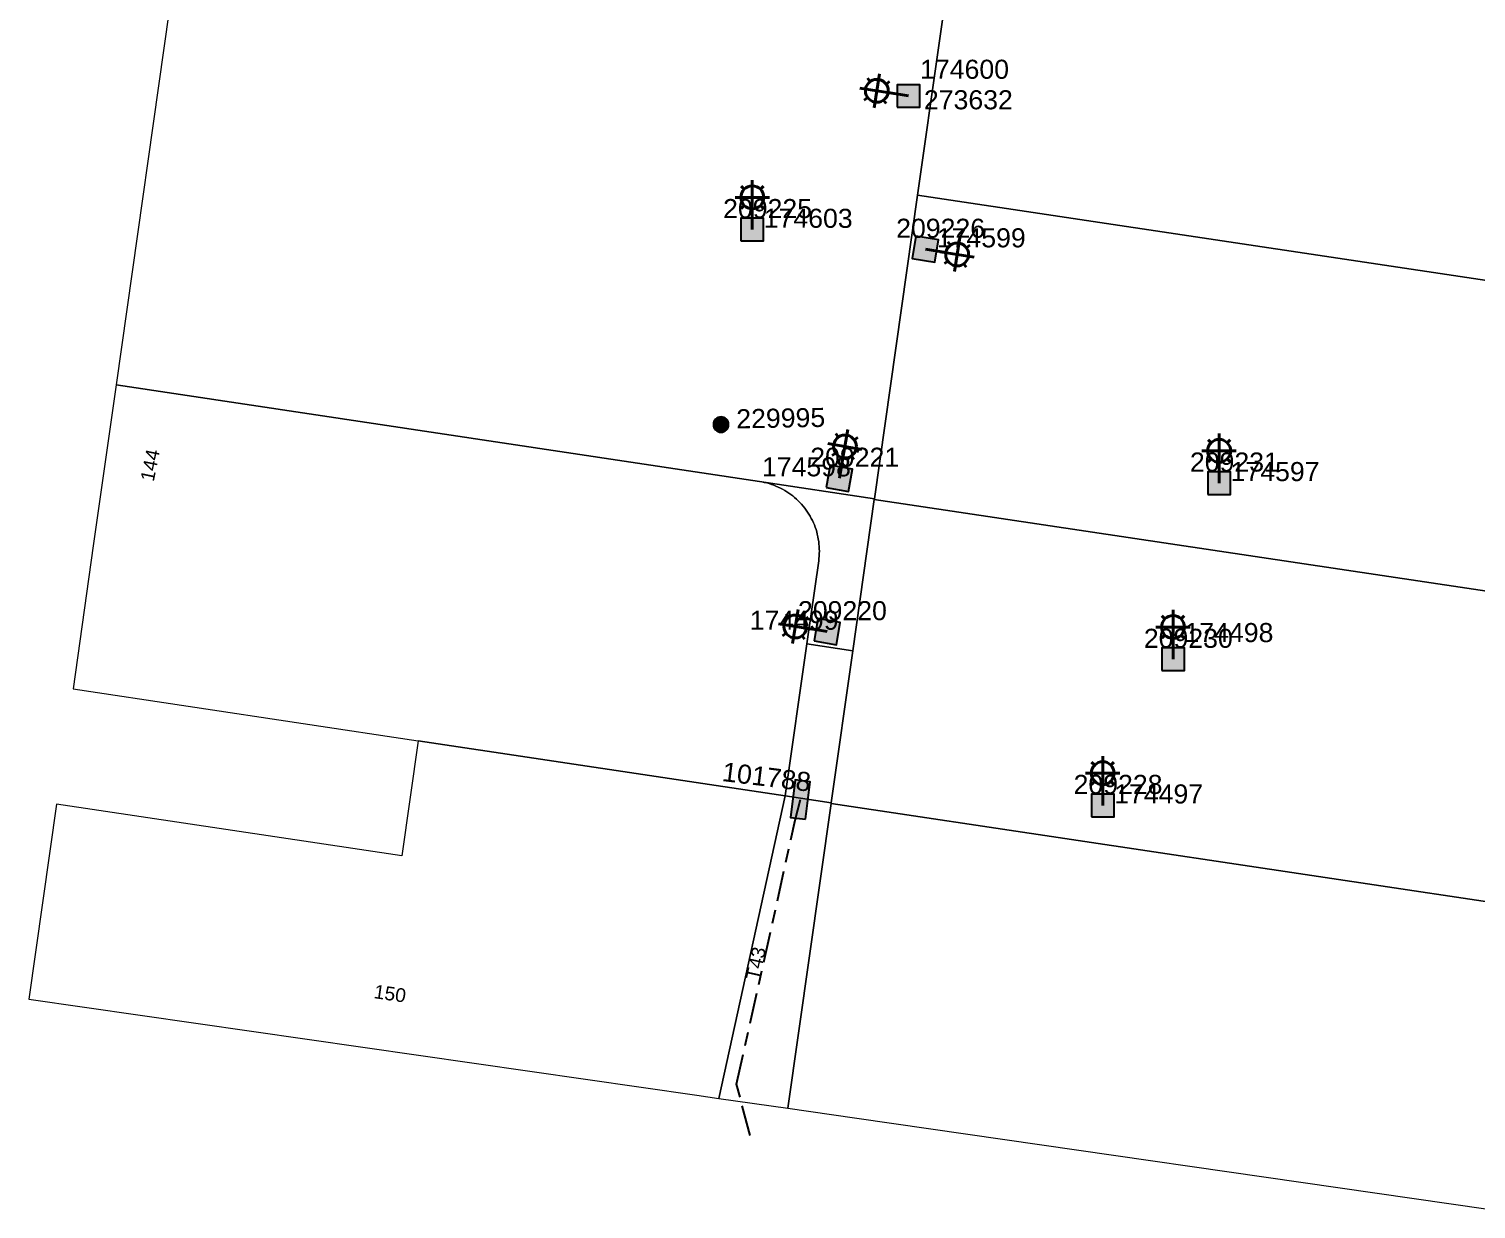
# Model space of a CAD drawing. Header units: metres. Extents: x 280834 to 281347, y 6137544 to 6138185.
# Drawn here: x 280833.8 to 281023.4, y 6137555.4 to 6137710 of the extents above; entities that cross this region are included whole.
import ezdxf
from ezdxf.enums import TextEntityAlignment as Align

# ---------------------------------------------------------------- set-up
doc = ezdxf.new("R2010")
doc.units = ezdxf.units.M
doc.linetypes.add('Cable Exist UG', pattern=[8.2, 4, -1.2, 1.8, -1.2])
doc.layers.get('0').update_dxf_attribs({"color": 6})
doc.layers.add('Cadastre Land Parcels_SP_EXT', color=9, linetype='Continuous', lineweight=5)
for name, color, linetype in [('Equip_SP_SL_EXT', 7, 'Continuous'), ('Mains_LV_EXT', 7, 'Continuous'), ('SupportsOH_SP_TR_HV_LV_SL_EXT', 7, 'Continuous'), ('SupportsUG_SP_LV_EXT', 7, 'Continuous'), ('SupportsUG_SP_LV_SL_EXT', 7, 'Continuous')]:
    doc.layers.add(name, color=color, linetype=linetype)
doc.styles.add('COLUMN_LABEL', font='arial.ttf')
doc.styles.add('iecARIAL', font='arial.ttf', dxfattribs={"height": 2})
doc.styles.add('POLE_LABEL', font='arial.ttf')
doc.styles.get("Standard").update_dxf_attribs({"font": 'arial.ttf'})

# ---------------------------------------------------------------- blocks, each defined once
blk = doc.blocks.new('COLUMN_EXT')
blk.add_hatch(color=256).paths.add_polyline_path([(-1.49, 1.48), (-1.49, -1.49), (1.48, -1.49), (1.48, 1.48)])
blk.add_lwpolyline([(-1.49, -1.49), (1.48, -1.49), (1.48, 1.48), (-1.49, 1.48)], close=True)
for tag, height, style, flags, p in [('ASSET_NUM', 2.5, 'COLUMN_LABEL', 8, (2, 2)), ('STRUCTURE_PLANT_NUMBER', 0.2, 'POLE_LABEL', 9, (1.81, 0.03)), ('STREET_CODE', 0.2, 'COLUMN_LABEL', 9, (1.81, -0.2))]:
    blk.add_attdef(tag, text='', height=height, dxfattribs=dict(style=style, flags=flags)).set_placement(p, align=Align.MIDDLE_LEFT)
at = {"flags": 9}
for tag, p in [('COLUMN_TYPE', (1.81, -0.4)), ('OWNED_BY', (1.81, -0.6)), ('STATE', (1.81, -0.8)), ('USAGE', (1.81, -1)), ('STREETNAME', (1.81, -1.6)), ('SUBURB', (1.81, -1.8)), ('LEGEND', (1.81, -1.2)), ('LOCATION', (1.81, -1.4)), ('NOTES', (1.81, -2))]:
    blk.add_attdef(tag, text='', height=0.2, dxfattribs=at).set_placement(p, align=Align.MIDDLE_LEFT)
at = {"flags": 1}
blk.add_attdef('Z', (1.81, -2.35), '', height=0.2, dxfattribs=at)
blk = doc.blocks.new('PILLAR_EXT')
blk.add_hatch(color=256).paths.add_polyline_path([(-2.475, 0.99), (-2.475, -0.99), (2.475, -0.99), (2.475, 0.99)])
blk.add_lwpolyline([(-2.475, -0.99), (2.475, -0.99), (2.475, 0.99), (-2.475, 0.99)], close=True)
at = {"style": 'iecARIAL', "flags": 8}
blk.add_attdef('ASSET_NUM', (1.5, 3.5), '', height=2.5, dxfattribs=at)
for tag, p, flags in [('OWNED_BY', (0, -0.2), 9), ('STATE', (0, -0.4), 9), ('SUPPORT_TYPE', (0, -0.6), 9), ('STREETNAME', (0, -1.8), 9), ('SUBURB', (0, -2), 1), ('USAGE', (0, -0.8), 9), ('LEGEND', (0, -1), 9), ('LOCATION', (0, -1.2), 9), ('NOTES', (0, -1.4), 9), ('PARENT', (0, -1.6), 9)]:
    blk.add_attdef(tag, p, '', height=0.2, dxfattribs=dict(flags=flags))
blk = doc.blocks.new('SL_LANTERN_EXT')
at = {"lineweight": 40}
for p, q in [((0, 1.97), (0, 6.47)), ((-2.25, 4.22), (2.25, 4.22)), ((-1.46, 5.68), (-1.06, 5.28)), ((1.46, 5.68), (1.06, 5.28)), ((-1.46, 2.76), (-1.06, 3.16)), ((0, 0), (0, 2.72)), ((1.46, 2.76), (1.06, 3.16))]:
    blk.add_line(p, q, dxfattribs=at)
blk.add_circle((0, 4.22), 1.5, dxfattribs=at)
at = {"style": 'iecARIAL', "flags": 8}
blk.add_attdef('ASSET_NUM', (1.5, 1.5), '', height=2.5, dxfattribs=at)
for tag, p, height, flags in [('OPERATING_VOLTAGE', (0.98, -1.65), 0.2, 9), ('ORIENTATION', (0.98, -1.85), 0.2, 9), ('OWNED_BY', (0.98, -2.05), 0.2, 9), ('CONSTRUCTED_VOLTAGE', (0.98, -0.65), 0.2, 9), ('CONTROL_TYPE', (0.98, -0.85), 0.2, 9), ('LANTERN_PURPOSE', (0.98, -1.05), 0.2, 9), ('LANTERN_TYPE', (0.98, -1.25), 0.2, 9), ('NO_PHASES', (0.98, -1.45), 0.2, 9), ('LNUMBER', (2.18, -3.25), 2.5, 8), ('STATE', (0.98, -2.25), 0.2, 9), ('USAGE', (0.98, -2.45), 0.2, 9), ('CEXIST', (0.98, -2.65), 0.2, 9), ('CNEW', (0.98, -2.85), 0.2, 9), ('CNUMBER', (0.98, -3.05), 0.2, 9), ('CREMOVE', (0.98, -3.25), 0.2, 9), ('CREPLACE', (0.98, -3.45), 0.2, 9), ('LKINGHEIGHT', (0.98, -3.65), 0.2, 9), ('LBRACKET', (0.98, -3.85), 0.2, 9), ('LBRACKETVOCAB', (0.98, -4.05), 0.2, 9), ('LCATEGORY', (0.98, -4.25), 0.2, 9), ('LCHARGE1', (0.98, -4.45), 0.2, 9), ('LCHARGE1PERCENT', (0.98, -4.65), 0.2, 9), ('LCHARGE2', (0.98, -4.85), 0.2, 9), ('LCHARGE2PERCENT', (0.98, -5.05), 0.2, 9), ('LCHARGE3', (0.98, -5.25), 0.2, 9), ('LCHARGE3PERCENT', (0.98, -5.45), 0.2, 9), ('LEXIST', (0.98, -5.65), 0.2, 9), ('LLAMP', (0.98, -5.85), 0.2, 9), ('LLAMPVOCAB', (0.98, -6.05), 0.2, 9), ('LMAST', (0.98, -6.25), 0.2, 9), ('LMASTVOCAB', (0.98, -6.45), 0.2, 9), ('LNEW', (0.98, -6.65), 0.2, 9), ('LANTNUMBER', (0.98, -6.85), 0.2, 9), ('LOUTREACH', (0.98, -7.25), 0.2, 9), ('LOUTREACHVOCAB', (0.98, -7.45), 0.2, 9), ('LRATECODE', (0.98, -7.65), 0.2, 9), ('STREETNAME', (0.98, -9.25), 0.2, 9), ('SUBURB', (0.98, -9.45), 0.2, 1), ('LREMOVE', (0.98, -7.85), 0.2, 9), ('LREPLACE', (0.98, -8.05), 0.2, 9), ('LTYPE', (0.98, -8.25), 0.2, 9), ('LTYPEVOCAB', (0.98, -8.45), 0.2, 9), ('LEGEND', (0.98, -8.65), 0.2, 9), ('LOCATION', (0.98, -8.85), 0.2, 9), ('NOTES', (0.98, -9.05), 0.2, 9)]:
    blk.add_attdef(tag, p, '', height=height, dxfattribs=dict(flags=flags))
blk = doc.blocks.new('POLE_EXT')
blk.add_hatch(color=256).paths.add_polyline_path([(-1, 0, 1), (1, 0, 1)])
blk.add_lwpolyline([(-1, 0, 1), (1, 0, 1)], format="xyb", close=True)
for tag, height, flags, p in [('pNumber', 2.5, 8, (-17.84, 2.07)), ('OWNED_BY', 0.2, 9, (1.35, -0.4)), ('SPECIAL_USE', 0.2, 9, (1.35, -0.8)), ('STATE', 0.2, 9, (1.35, -1)), ('cLV', 0.2, 9, (1.35, -1.4)), ('hDepth', 0.2, 9, (1.35, -1.6)), ('hDia', 0.2, 9, (1.35, -1.8)), ('PARENT', 0.2, 9, (1.35, -0.6)), ('USAGE', 0.2, 9, (1.35, -1.2)), ('cHV', 0.2, 9, (1.35, -2)), ('cLinedev', 0.2, 9, (1.35, -3.4)), ('pExisting', 0.2, 9, (1.35, -3.8)), ('LBRACKET', 0.2, 9, (1.35, -2.2)), ('LExisting', 0.2, 9, (1.35, -2.4)), ('LANTNUMBER', 0.2, 9, (1.35, -2.6)), ('LOther', 0.2, 9, (1.35, -2.8)), ('LRemove', 0.2, 9, (1.35, -3)), ('LEGEND', 0.2, 9, (1.35, -3.2)), ('LOCATION', 0.2, 9, (1.35, -3.6)), ('pFooting', 0.2, 9, (1.35, -4.4)), ('pNew', 0.2, 9, (1.35, -4.6)), ('pRelocate', 0.2, 9, (1.35, -5)), ('pRemove', 0.2, 9, (1.35, -5.2)), ('pReplace', 0.2, 9, (1.35, -5.4)), ('pStay', 0.2, 9, (1.35, -5.6)), ('PFNUMBER', 0.2, 9, (1.35, -4)), ('NEWPFNUMBER', 0.2, 9, (1.35, -4.2)), ('pType', 0.2, 9, (1.35, -5.8)), ('cspan', 0.2, 9, (1.35, -6)), ('STREETNAME', 0.2, 9, (1.35, -6.2)), ('SUBURB', 0.2, 9, (1.35, -6.4)), ('OPERATED_BY', 0.2, 9, (1.36, -7.01)), ('NOTES', 0.2, 9, (1.35, -6.6)), ('MAINTAINED_BY', 0.2, 9, (1.36, -6.81))]:
    blk.add_attdef(tag, text='', height=height, dxfattribs=dict(flags=flags)).set_placement(p, align=Align.MIDDLE_LEFT)
at = {"style": 'POLE_LABEL'}
for tag, height, flags, p in [('ASSET_NUM', 2.5, 8, (2, 2)), ('STRUCTURE_PLANT_NUMBER', 0.2, 9, (1.35, 0.03)), ('STREET_CODE', 0.2, 9, (1.35, -0.2))]:
    blk.add_attdef(tag, text='', height=height, dxfattribs=dict(at, flags=flags)).set_placement(p, align=Align.MIDDLE_LEFT)
at = {"flags": 1}
blk.add_attdef('Z', (1.35, -7.33), '', height=0.2, dxfattribs=at)

msp = doc.modelspace()

# ---------------------------------------------------------------- linework, layer by layer
at = {"layer": 'Cadastre Land Parcels_SP_EXT', "linetype": 'Continuous'}
for points in [[(280950.2, 6137688.23), (280955.87, 6137728.12), (280917.56, 6137733.88), (280896.25, 6137737.08), (280894.18, 6137737.39), (280892.04, 6137722.3), (280852.85, 6137717.4), (280845.18, 6137663.36), (280929.5, 6137650.71), (280944.55, 6137648.45), (280950.2, 6137688.23)], [(281049.81, 6137714.02), (280955.87, 6137728.12), (280950.2, 6137688.23), (281044.33, 6137674.13), (281049.81, 6137714.02)], [(281044.33, 6137674.13), (280950.2, 6137688.23), (280944.55, 6137648.45), (280944.54, 6137648.37), (281038.85, 6137634.23), (281044.33, 6137674.13)], [(280935.7, 6137629.43), (280937.25, 6137640.3), (280937.29, 6137640.62), (280937.32, 6137640.94), (280937.33, 6137641.27), (280937.34, 6137641.57), (280937.33, 6137641.89), (280937.32, 6137642.21), (280937.29, 6137642.53), (280937.25, 6137642.85), (280937.2, 6137643.16), (280937.14, 6137643.48), (280937.07, 6137643.79), (280936.99, 6137644.1), (280936.9, 6137644.41), (280936.8, 6137644.71), (280936.68, 6137645.01), (280936.56, 6137645.3), (280936.43, 6137645.59), (280936.28, 6137645.88), (280936.13, 6137646.16), (280935.97, 6137646.44), (280935.79, 6137646.71), (280935.61, 6137646.97), (280935.42, 6137647.23), (280935.22, 6137647.47), (280935.01, 6137647.72), (280934.8, 6137647.95), (280934.57, 6137648.18), (280934.34, 6137648.4), (280934.1, 6137648.61), (280933.85, 6137648.82), (280933.6, 6137649.01), (280933.34, 6137649.2), (280933.07, 6137649.37), (280932.8, 6137649.54), (280932.52, 6137649.7), (280932.23, 6137649.84), (280931.94, 6137649.98), (280931.65, 6137650.11), (280931.35, 6137650.23), (280931.05, 6137650.33), (280930.74, 6137650.43), (280930.44, 6137650.52), (280930.12, 6137650.59), (280929.81, 6137650.65), (280929.5, 6137650.71), (280845.18, 6137663.36), (280842.19, 6137642.29), (280839.53, 6137623.52), (280884.75, 6137616.73), (280932.87, 6137609.51), (280935.7, 6137629.43)], [(280944.54, 6137648.37), (280944.55, 6137648.45), (280929.5, 6137650.71), (280929.81, 6137650.65), (280930.12, 6137650.59), (280930.44, 6137650.52), (280930.74, 6137650.43), (280931.05, 6137650.33), (280931.35, 6137650.23), (280931.65, 6137650.11), (280931.94, 6137649.98), (280932.23, 6137649.84), (280932.52, 6137649.7), (280932.8, 6137649.54), (280933.07, 6137649.37), (280933.34, 6137649.2), (280933.6, 6137649.01), (280933.85, 6137648.82), (280934.1, 6137648.61), (280934.34, 6137648.4), (280934.57, 6137648.18), (280934.8, 6137647.95), (280935.01, 6137647.72), (280935.22, 6137647.47), (280935.42, 6137647.23), (280935.61, 6137646.97), (280935.79, 6137646.71), (280935.97, 6137646.44), (280936.13, 6137646.16), (280936.28, 6137645.88), (280936.43, 6137645.59), (280936.56, 6137645.3), (280936.68, 6137645.01), (280936.8, 6137644.71), (280936.9, 6137644.41), (280936.99, 6137644.1), (280937.07, 6137643.79), (280937.14, 6137643.48), (280937.2, 6137643.16), (280937.25, 6137642.85), (280937.29, 6137642.53), (280937.32, 6137642.21), (280937.33, 6137641.89), (280937.34, 6137641.57), (280937.33, 6137641.27), (280937.32, 6137640.94), (280937.29, 6137640.62), (280937.25, 6137640.3), (280935.7, 6137629.43), (280941.72, 6137628.53), (280944.54, 6137648.37)], [(281038.85, 6137634.23), (280944.54, 6137648.37), (280941.72, 6137628.53), (280938.89, 6137608.6), (280938.88, 6137608.5), (281033.37, 6137594.34), (281038.85, 6137634.23)], [(280941.72, 6137628.53), (280935.7, 6137629.43), (280932.87, 6137609.51), (280938.89, 6137608.6), (280941.72, 6137628.53)], [(280932.87, 6137609.51), (280884.75, 6137616.73), (280882.61, 6137601.64), (280837.38, 6137608.43), (280833.75, 6137582.86), (280921.26, 6137570.27), (280924.16, 6137569.86), (280932.87, 6137609.51)], [(280938.88, 6137608.5), (280938.89, 6137608.6), (280932.87, 6137609.51), (280924.16, 6137569.86), (280933.2, 6137568.56), (280938.88, 6137608.5)], [(281028.36, 6137557.9), (281033.37, 6137594.34), (280938.88, 6137608.5), (280933.2, 6137568.56), (280941.96, 6137567.3), (281024.98, 6137555.35), (281028.36, 6137557.9)]]:
    msp.add_lwpolyline(points, close=True, dxfattribs=at)
at = {"layer": 'Mains_LV_EXT', "linetype": 'Cable Exist UG'}
msp.add_lwpolyline([(280928.25, 6137565.01), (280926.5, 6137571.72), (280926.5, 6137571.72), (280934.18, 6137606.32), (280934.86, 6137609.03)], dxfattribs=at)

# ---------------------------------------------------------------- block references
at = {"layer": 'Equip_SP_SL_EXT'}
ref = msp.add_blockref('SL_LANTERN_EXT', (280949.04, 6137701.24), dxfattribs=dict(at, rotation=80.79450666461995))
ref.add_attrib('ASSET_NUM', '174600', dxfattribs={"layer": '0', "height": 2.5, "style": 'iecARIAL'}).set_placement((280950.54, 6137702.74), align=Align.BOTTOM_LEFT)
ref = msp.add_blockref('SL_LANTERN_EXT', (280928.55, 6137683.73), dxfattribs=at)
ref.add_attrib('ASSET_NUM', '174603', dxfattribs={"layer": '0', "height": 2.5, "rotation": 359.8418, "style": 'iecARIAL'}).set_placement((280930.05, 6137685.23), align=Align.MIDDLE_LEFT)
ref = msp.add_blockref('SL_LANTERN_EXT', (280951.23, 6137681.15), dxfattribs=dict(at, rotation=260.6699957971929))
ref.add_attrib('ASSET_NUM', '174599', dxfattribs={"layer": '0', "height": 2.5, "rotation": 359.9799, "style": 'iecARIAL'}).set_placement((280952.73, 6137682.65), align=Align.MIDDLE_LEFT)
ref = msp.add_blockref('SL_LANTERN_EXT', (280939.97, 6137651.14), dxfattribs=dict(at, rotation=350.2424743275868))
ref.add_attrib('ASSET_NUM', '174598', dxfattribs={"layer": '0', "height": 2.5, "rotation": 0.0257, "style": 'iecARIAL'}).set_placement((280941.47, 6137652.64), align=Align.MIDDLE_RIGHT)
ref = msp.add_blockref('SL_LANTERN_EXT', (280989.73, 6137650.51), dxfattribs=at)
ref.add_attrib('ASSET_NUM', '174597', dxfattribs={"layer": '0', "height": 2.5, "style": 'iecARIAL'}).set_placement((280991.23, 6137652.01), align=Align.MIDDLE_LEFT)
ref = msp.add_blockref('SL_LANTERN_EXT', (280938.36, 6137631.03), dxfattribs=dict(at, rotation=80.74248567980848))
ref.add_attrib('ASSET_NUM', '174499', dxfattribs={"layer": '0', "height": 2.5, "rotation": 0.0383, "style": 'iecARIAL'}).set_placement((280939.86, 6137632.53), align=Align.MIDDLE_RIGHT)
ref = msp.add_blockref('SL_LANTERN_EXT', (280983.69, 6137627.41), dxfattribs=at)
ref.add_attrib('ASSET_NUM', '174498', dxfattribs={"layer": '0', "height": 2.5, "style": 'iecARIAL'}).set_placement((280985.19, 6137628.91), align=Align.BOTTOM_LEFT)
ref = msp.add_blockref('SL_LANTERN_EXT', (280974.48, 6137608.26), dxfattribs=at)
ref.add_attrib('ASSET_NUM', '174497', dxfattribs={"layer": '0', "height": 2.5, "style": 'iecARIAL'}).set_placement((280975.98, 6137609.76), align=Align.MIDDLE_LEFT)
at = {"layer": 'SupportsOH_SP_TR_HV_LV_SL_EXT'}
ref = msp.add_blockref('POLE_EXT', (280924.45, 6137658.17), dxfattribs=at)
ref.add_attrib('ASSET_NUM', '229995', dxfattribs={"layer": '0', "height": 2.5, "rotation": 1, "style": 'POLE_LABEL'}).set_placement((280926.45, 6137658.92), align=Align.MIDDLE_LEFT)
at = {"layer": 'SupportsUG_SP_LV_EXT'}
ref = msp.add_blockref('PILLAR_EXT', (280934.86, 6137609.03), dxfattribs=dict(at, rotation=83.02584734868627))
ref.add_attrib('ASSET_NUM', '101788', dxfattribs={"layer": '0', "height": 2.5, "rotation": 353.0182, "style": 'iecARIAL'}).set_placement((280936.36, 6137612.53), align=Align.TOP_RIGHT)
at = {"layer": 'SupportsUG_SP_LV_SL_EXT'}
ref = msp.add_blockref('COLUMN_EXT', (280949.04, 6137701.24), dxfattribs=at)
ref.add_attrib('ASSET_NUM', '273632', dxfattribs={"layer": '0', "height": 2.5, "style": 'COLUMN_LABEL'}).set_placement((280951.04, 6137701.99), align=Align.TOP_LEFT)
ref = msp.add_blockref('COLUMN_EXT', (280928.55, 6137683.73), dxfattribs=at)
ref.add_attrib('ASSET_NUM', '209225', dxfattribs={"layer": '0', "height": 2.5, "style": 'COLUMN_LABEL'}).set_placement((280930.55, 6137684.48), align=Align.BOTTOM_CENTER)
ref = msp.add_blockref('COLUMN_EXT', (280951.23, 6137681.15), dxfattribs=dict(at, rotation=260.6699957971929))
ref.add_attrib('ASSET_NUM', '209226', dxfattribs={"layer": '0', "height": 2.5, "style": 'COLUMN_LABEL'}).set_placement((280953.23, 6137681.9), align=Align.BOTTOM_CENTER)
ref = msp.add_blockref('COLUMN_EXT', (280939.97, 6137651.14), dxfattribs=dict(at, rotation=350.2531784519072))
ref.add_attrib('ASSET_NUM', '209221', dxfattribs={"layer": '0', "height": 2.5, "style": 'COLUMN_LABEL'}).set_placement((280941.97, 6137651.89), align=Align.BOTTOM_CENTER)
ref = msp.add_blockref('COLUMN_EXT', (280989.73, 6137650.51), dxfattribs=at)
ref.add_attrib('ASSET_NUM', '209231', dxfattribs={"layer": '0', "height": 2.5, "style": 'COLUMN_LABEL'}).set_placement((280991.73, 6137651.26), align=Align.BOTTOM_CENTER)
ref = msp.add_blockref('COLUMN_EXT', (280938.36, 6137631.03), dxfattribs=dict(at, rotation=350.2432745794429))
ref.add_attrib('ASSET_NUM', '209220', dxfattribs={"layer": '0', "height": 2.5, "style": 'COLUMN_LABEL'}).set_placement((280940.36, 6137631.78), align=Align.BOTTOM_CENTER)
ref = msp.add_blockref('COLUMN_EXT', (280983.69, 6137627.41), dxfattribs=at)
ref.add_attrib('ASSET_NUM', '209230', dxfattribs={"layer": '0', "height": 2.5, "style": 'COLUMN_LABEL'}).set_placement((280985.69, 6137628.16), align=Align.BOTTOM_CENTER)
ref = msp.add_blockref('COLUMN_EXT', (280974.48, 6137608.26), dxfattribs=at)
ref.add_attrib('ASSET_NUM', '209228', dxfattribs={"layer": '0', "height": 2.5, "style": 'COLUMN_LABEL'}).set_placement((280976.48, 6137609.01), align=Align.BOTTOM_CENTER)

# ---------------------------------------------------------------- texts
at = {"layer": 'Cadastre Land Parcels_SP_EXT'}
for s, rotation, p in [('144', 78.5955, (280850.1, 6137650.61)), ('150', 351.7456, (280878.87, 6137583.01))]:
    msp.add_text(s, height=1.8, rotation=rotation, dxfattribs=at).set_placement(p)
at = {"layer": 'Mains_LV_EXT'}
msp.add_text('T43', height=1.8, rotation=77.5698, dxfattribs=at).set_placement((280929.42, 6137585.24))

doc.saveas('drawing.dxf')
